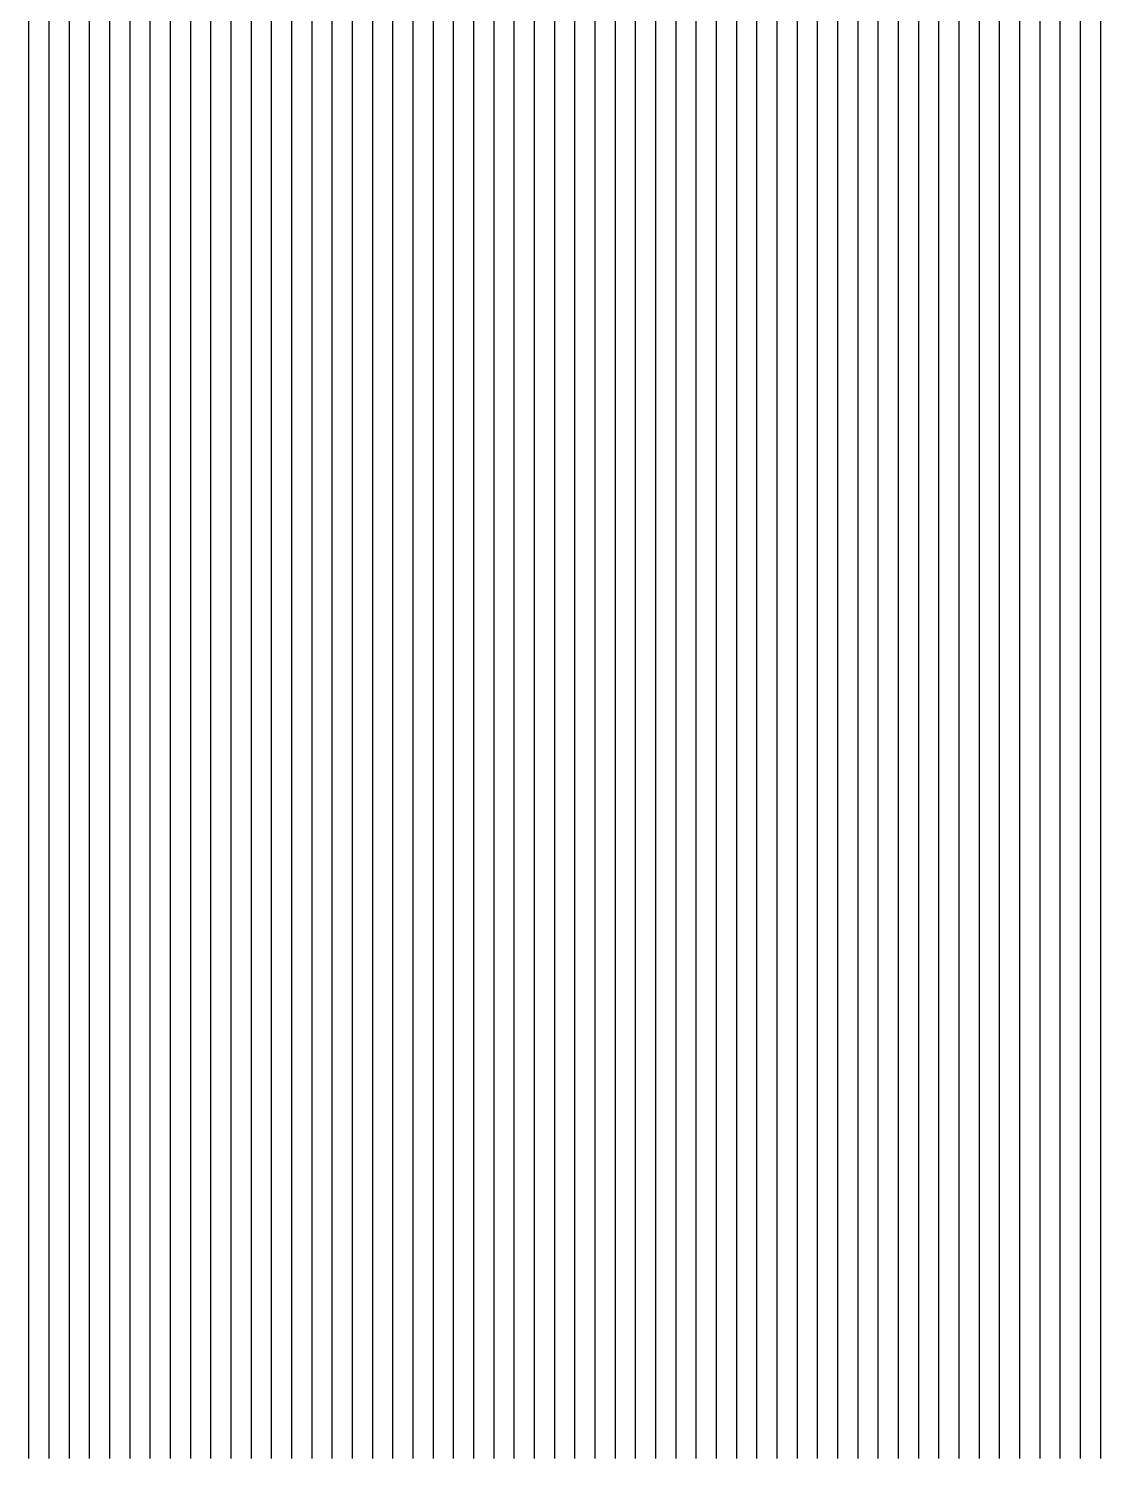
# Model space of a CAD drawing. Header units: millimetres. Extents: x -106 to 66, y -32 to 42.
# Drawn here: x -73.6 to -63, y -32.2 to -18.06 of the extents above; entities that cross this region are included whole.
import ezdxf

# ---------------------------------------------------------------- set-up
doc = ezdxf.new("R2010")
doc.units = ezdxf.units.MM
doc.layers.add('默认', color=18, linetype='Continuous', true_color=0x000000)

msp = doc.modelspace()

# ---------------------------------------------------------------- linework, layer by layer
at = {"layer": '默认'}
for points in [[(-63.4, -0.675), (-63.4, -32.2)], [(-63.2, -0.645), (-63.2, -32.2)], [(-63, -0.616), (-63, -32.2)], [(-64.2, -0.828), (-64.2, -32.2)], [(-64, -0.784), (-64, -32.2)], [(-63.8, -0.745), (-63.8, -32.2)], [(-63.6, -0.709), (-63.6, -32.2)], [(-64.6, -0.932), (-64.6, -32.2)], [(-64.4, -0.877), (-64.4, -32.2)], [(-65, -1.061), (-65, -32.2)], [(-64.8, -0.993), (-64.8, -32.2)], [(-65.4, -1.223), (-65.4, -32.2)], [(-65.2, -1.138), (-65.2, -32.2)], [(-65.6, -1.32), (-65.6, -32.2)], [(-65.8, -1.431), (-65.8, -32.2)], [(-66.2, -1.692), (-66.2, -32.2)], [(-66, -1.579), (-66, -32.2)], [(-66.4, -1.851), (-66.4, -32.2)], [(-66.6, -2.015), (-66.6, -32.2)], [(-66.8, -2.213), (-66.8, -32.2)], [(-67, -2.423), (-67, -32.2)], [(-67.2, -2.646), (-67.2, -32.2)], [(-67.4, -2.885), (-67.4, -32.2)], [(-67.6, -3.132), (-67.6, -32.2)], [(-67.8, -3.39), (-67.8, -32.2)], [(-68, -3.658), (-68, -32.2)], [(-68.2, -3.936), (-68.2, -32.2)], [(-68.4, -4.223), (-68.4, -32.2)], [(-68.6, -4.518), (-68.6, -32.2)], [(-68.8, -4.822), (-68.8, -32.2)], [(-69, -5.135), (-69, -32.2)], [(-69.2, -5.455), (-69.2, -32.2)], [(-69.4, -5.784), (-69.4, -32.2)], [(-69.6, -6.12), (-69.6, -32.2)], [(-63, -6.142), (-63, -32.2)], [(-63.2, -6.327), (-63.2, -32.2)], [(-69.8, -6.461), (-69.8, -32.2)], [(-63.4, -6.521), (-63.4, -32.2)], [(-63.6, -6.724), (-63.6, -32.2)], [(-70, -6.81), (-70, -32.2)], [(-63.8, -6.937), (-63.8, -32.2)], [(-70.2, -7.165), (-70.2, -32.2)], [(-64, -7.16), (-64, -32.2)], [(-64.2, -7.393), (-64.2, -32.2)], [(-70.4, -7.524), (-70.4, -32.2)], [(-64.4, -7.635), (-64.4, -32.2)], [(-70.6, -7.886), (-70.6, -32.2)], [(-64.6, -7.887), (-64.6, -32.2)], [(-64.8, -8.147), (-64.8, -32.2)], [(-70.8, -8.25), (-70.8, -32.2)], [(-65, -8.415), (-65, -32.2)], [(-71, -8.614), (-71, -32.2)], [(-65.2, -8.689), (-65.2, -32.2)], [(-71.2, -8.978), (-71.2, -32.2)], [(-65.4, -8.969), (-65.4, -32.2)], [(-65.6, -9.253), (-65.6, -32.2)], [(-71.4, -9.338), (-71.4, -32.2)], [(-65.8, -9.541), (-65.8, -32.2)], [(-71.6, -9.694), (-71.6, -32.2)], [(-66, -9.831), (-66, -32.2)], [(-71.8, -10.043), (-71.8, -32.2)], [(-66.2, -10.124), (-66.2, -32.2)], [(-72, -10.382), (-72, -32.2)], [(-66.4, -10.417), (-66.4, -32.2)], [(-72.2, -10.71), (-72.2, -32.2)], [(-66.6, -10.71), (-66.6, -32.2)], [(-72.4, -11.025), (-72.4, -32.2)], [(-66.8, -11.002), (-66.8, -32.2)], [(-67, -11.292), (-67, -32.2)], [(-72.6, -11.326), (-72.6, -32.2)], [(-67.2, -11.578), (-67.2, -11.606), (-67.2, -32.2)], [(-63, -11.568), (-63, -32.2)], [(-72.8, -11.61), (-72.8, -32.2)], [(-67.4, -11.859), (-67.4, -32.2)], [(-63.2, -11.779), (-63.2, -32.2)], [(-73, -11.879), (-73, -32.2)], [(-63.4, -11.991), (-63.4, -32.2)], [(-73.2, -12.131), (-73.2, -32.2)], [(-67.6, -12.134), (-67.6, -32.2)], [(-63.6, -12.202), (-63.6, -32.2)], [(-73.4, -12.369), (-73.4, -32.2)], [(-67.8, -12.402), (-67.8, -32.2)], [(-63.8, -12.412), (-63.8, -32.2)], [(-73.6, -12.593), (-73.6, -32.2)], [(-68, -12.66), (-68, -32.2)], [(-64, -12.621), (-64, -32.2)], [(-64.2, -12.826), (-64.2, -32.2)], [(-68.2, -12.908), (-68.2, -32.2)], [(-68.4, -13.143), (-68.4, -32.2)], [(-64.4, -13.029), (-64.4, -32.2)], [(-64.6, -13.227), (-64.6, -32.2)], [(-68.6, -13.365), (-68.6, -32.2)], [(-64.8, -13.421), (-64.8, -32.2)], [(-68.8, -13.576), (-68.8, -32.2)], [(-65, -13.61), (-65, -32.2)], [(-69, -13.776), (-69, -32.2)], [(-65.2, -13.793), (-65.2, -32.2)], [(-69.2, -13.966), (-69.2, -32.2)], [(-65.4, -13.971), (-65.4, -32.2)], [(-69.4, -14.146), (-69.4, -32.2)], [(-65.6, -14.143), (-65.6, -32.2)], [(-69.6, -14.316), (-69.6, -32.2)], [(-65.8, -14.309), (-65.8, -32.2)], [(-69.8, -14.479), (-69.8, -32.2)], [(-66, -14.469), (-66, -32.2)], [(-70, -14.633), (-70, -32.2)], [(-66.2, -14.623), (-66.2, -32.2)], [(-70.2, -14.78), (-70.2, -32.2)], [(-66.4, -14.771), (-66.4, -32.2)], [(-63, -14.74), (-63, -32.2)], [(-70.4, -14.92), (-70.4, -32.2)], [(-66.6, -14.914), (-66.6, -32.2)], [(-63.2, -14.875), (-63.2, -32.2)], [(-70.6, -15.054), (-70.6, -32.2)], [(-66.8, -15.051), (-66.8, -32.2)], [(-63.4, -15.007), (-63.4, -32.2)], [(-70.8, -15.182), (-70.8, -32.2)], [(-67, -15.182), (-67, -32.2)], [(-63.8, -15.261), (-63.8, -32.2)], [(-63.6, -15.136), (-63.6, -32.2)], [(-71, -15.305), (-71, -32.2)], [(-67.2, -15.309), (-67.2, -32.2)], [(-64, -15.383), (-64, -32.2)], [(-71.4, -15.535), (-71.4, -32.2)], [(-71.2, -15.422), (-71.2, -32.2)], [(-67.6, -15.547), (-67.6, -32.2)], [(-67.4, -15.43), (-67.4, -32.2)], [(-64.2, -15.501), (-64.2, -32.2)], [(-71.6, -15.643), (-71.6, -32.2)], [(-67.8, -15.659), (-67.8, -32.2)], [(-64.4, -15.616), (-64.4, -32.2)], [(-71.8, -15.746), (-71.8, -32.2)], [(-68, -15.767), (-68, -32.2)], [(-64.8, -15.835), (-64.8, -32.2)], [(-64.6, -15.727), (-64.6, -32.2)], [(-72.2, -15.94), (-72.2, -32.2)], [(-72, -15.845), (-72, -32.2)], [(-68.4, -15.97), (-68.4, -32.2)], [(-68.2, -15.87), (-68.2, -32.2)], [(-65, -15.94), (-65, -32.2)], [(-72.4, -16.031), (-72.4, -32.2)], [(-68.6, -16.067), (-68.6, -32.2)], [(-65.2, -16.042), (-65.2, -32.2)], [(-72.8, -16.203), (-72.8, -32.2)], [(-72.6, -16.119), (-72.6, -32.2)], [(-69, -16.25), (-69, -32.2)], [(-68.8, -16.16), (-68.8, -32.2)], [(-65.6, -16.237), (-65.6, -32.2)], [(-65.4, -16.141), (-65.4, -32.2)], [(-73.2, -16.362), (-73.2, -32.2)], [(-73, -16.284), (-73, -32.2)], [(-69.2, -16.337), (-69.2, -32.2)], [(-65.8, -16.33), (-65.8, -32.2)], [(-73.6, -16.509), (-73.6, -32.2)], [(-73.4, -16.437), (-73.4, -32.2)], [(-69.6, -16.503), (-69.6, -32.2)], [(-69.4, -16.421), (-69.4, -32.2)], [(-66.2, -16.509), (-66.2, -32.2)], [(-66, -16.421), (-66, -32.2)], [(-63, -16.506), (-63, -32.2)], [(-70, -16.659), (-70, -32.2)], [(-69.8, -16.582), (-69.8, -32.2)], [(-66.6, -16.679), (-66.6, -32.2)], [(-66.4, -16.595), (-66.4, -32.2)], [(-63.2, -16.599), (-63.2, -32.2)], [(-70.4, -16.807), (-70.4, -32.2)], [(-70.2, -16.734), (-70.2, -32.2)], [(-66.8, -16.761), (-66.8, -32.2)], [(-63.6, -16.779), (-63.6, -32.2)], [(-63.4, -16.69), (-63.4, -32.2)], [(-70.8, -16.946), (-70.8, -32.2)], [(-70.6, -16.877), (-70.6, -32.2)], [(-67.2, -16.919), (-67.2, -32.2)], [(-67, -16.841), (-67, -32.2)], [(-64, -16.953), (-64, -32.2)], [(-63.8, -16.867), (-63.8, -32.2)], [(-71.2, -17.078), (-71.2, -32.2)], [(-71, -17.013), (-71, -32.2)], [(-67.6, -17.069), (-67.6, -32.2)], [(-67.4, -16.995), (-67.4, -32.2)], [(-64.2, -17.037), (-64.2, -32.2)], [(-71.6, -17.202), (-71.6, -32.2)], [(-71.4, -17.141), (-71.4, -32.2)], [(-68, -17.214), (-68, -32.2)], [(-67.8, -17.142), (-67.8, -32.2)], [(-64.6, -17.201), (-64.6, -32.2)], [(-64.4, -17.12), (-64.4, -32.2)], [(-72.2, -17.377), (-72.2, -32.2)], [(-72, -17.321), (-72, -32.2)], [(-71.8, -17.262), (-71.8, -32.2)], [(-68.4, -17.352), (-68.4, -32.2)], [(-68.2, -17.283), (-68.2, -32.2)], [(-65, -17.36), (-65, -32.2)], [(-64.8, -17.281), (-64.8, -32.2)], [(-72.6, -17.486), (-72.6, -32.2)], [(-72.4, -17.433), (-72.4, -32.2)], [(-68.8, -17.485), (-68.8, -32.2)], [(-68.6, -17.419), (-68.6, -32.2)], [(-65.4, -17.513), (-65.4, -32.2)], [(-65.2, -17.437), (-65.2, -32.2)], [(-73.2, -17.64), (-73.2, -32.2)], [(-73, -17.59), (-73, -32.2)], [(-72.8, -17.539), (-72.8, -32.2)], [(-69.2, -17.613), (-69.2, -32.2)], [(-69, -17.55), (-69, -32.2)], [(-65.8, -17.661), (-65.8, -32.2)], [(-65.6, -17.588), (-65.6, -32.2)], [(-73.6, -17.735), (-73.6, -32.2)], [(-73.4, -17.688), (-73.4, -32.2)], [(-69.8, -17.797), (-69.8, -32.2)], [(-69.6, -17.737), (-69.6, -32.2)], [(-69.4, -17.676), (-69.4, -32.2)], [(-66.2, -17.806), (-66.2, -32.2)], [(-66, -17.734), (-66, -32.2)], [(-70.2, -17.913), (-70.2, -32.2)], [(-70, -17.856), (-70, -32.2)], [(-66.6, -17.946), (-66.6, -32.2)], [(-66.4, -17.876), (-66.4, -32.2)], [(-63.2, -17.951), (-63.2, -32.2)], [(-63, -17.869), (-63, -32.2)], [(-70.8, -18.081), (-70.8, -32.2)], [(-70.6, -18.026), (-70.6, -32.2)], [(-70.4, -17.97), (-70.4, -32.2)], [(-67, -18.082), (-67, -32.2)], [(-66.8, -18.014), (-66.8, -32.2)], [(-63.4, -18.031), (-63.4, -32.2)], [(-71.2, -18.187), (-71.2, -32.2)], [(-71, -18.135), (-71, -32.2)], [(-67.4, -18.214), (-67.4, -32.2)], [(-67.2, -18.149), (-67.2, -32.2)], [(-63.8, -18.19), (-63.8, -32.2)], [(-63.6, -18.111), (-63.6, -32.2)], [(-71.8, -18.34), (-71.8, -32.2)], [(-71.6, -18.29), (-71.6, -32.2)], [(-71.4, -18.239), (-71.4, -32.2)], [(-67.8, -18.343), (-67.8, -32.2)], [(-67.6, -18.279), (-67.6, -32.2)], [(-64.2, -18.344), (-64.2, -32.2)], [(-64, -18.268), (-64, -32.2)], [(-72.4, -18.483), (-72.4, -32.2)], [(-72.2, -18.436), (-72.2, -32.2)], [(-72, -18.388), (-72, -32.2)], [(-68.2, -18.467), (-68.2, -32.2)], [(-68, -18.406), (-68, -32.2)], [(-64.6, -18.494), (-64.6, -32.2)], [(-64.4, -18.42), (-64.4, -32.2)], [(-73.2, -18.659), (-73.2, -32.2)], [(-73, -18.617), (-73, -32.2)], [(-72.8, -18.573), (-72.8, -32.2)], [(-72.6, -18.528), (-72.6, -32.2)], [(-68.8, -18.646), (-68.8, -32.2)], [(-68.6, -18.588), (-68.6, -32.2)], [(-68.4, -18.528), (-68.4, -32.2)], [(-65, -18.64), (-65, -32.2)], [(-64.8, -18.568), (-64.8, -32.2)], [(-73.6, -18.741), (-73.6, -32.2)], [(-73.4, -18.7), (-73.4, -32.2)], [(-69.2, -18.761), (-69.2, -32.2)], [(-69, -18.704), (-69, -32.2)], [(-65.4, -18.781), (-65.4, -32.2)], [(-65.2, -18.711), (-65.2, -32.2)], [(-69.8, -18.924), (-69.8, -32.2)], [(-69.6, -18.871), (-69.6, -32.2)], [(-69.4, -18.816), (-69.4, -32.2)], [(-65.8, -18.918), (-65.8, -32.2)], [(-65.6, -18.85), (-65.6, -32.2)], [(-70.4, -19.078), (-70.4, -32.2)], [(-70.2, -19.028), (-70.2, -32.2)], [(-70, -18.976), (-70, -32.2)], [(-66.2, -19.051), (-66.2, -32.2)], [(-66, -18.985), (-66, -32.2)], [(-71, -19.223), (-71, -32.2)], [(-70.8, -19.176), (-70.8, -32.2)], [(-70.6, -19.127), (-70.6, -32.2)], [(-66.6, -19.178), (-66.6, -32.2)], [(-66.4, -19.115), (-66.4, -32.2)], [(-63, -19.22), (-63, -32.2)], [(-71.6, -19.358), (-71.6, -32.2)], [(-71.4, -19.314), (-71.4, -32.2)], [(-71.2, -19.269), (-71.2, -32.2)], [(-67.2, -19.362), (-67.2, -32.2)], [(-67, -19.302), (-67, -32.2)], [(-66.8, -19.241), (-66.8, -32.2)], [(-63.2, -19.296), (-63.2, -32.2)], [(-72.2, -19.483), (-72.2, -32.2)], [(-72, -19.443), (-72, -32.2)], [(-71.8, -19.401), (-71.8, -32.2)], [(-67.6, -19.478), (-67.6, -32.2)], [(-67.4, -19.421), (-67.4, -32.2)], [(-63.6, -19.444), (-63.6, -32.2)], [(-63.4, -19.371), (-63.4, -32.2)], [(-73, -19.636), (-73, -32.2)], [(-72.8, -19.6), (-72.8, -32.2)], [(-72.6, -19.562), (-72.6, -32.2)], [(-72.4, -19.523), (-72.4, -32.2)], [(-68.2, -19.645), (-68.2, -32.2)], [(-68, -19.59), (-68, -32.2)], [(-67.8, -19.535), (-67.8, -32.2)], [(-64, -19.587), (-64, -32.2)], [(-63.8, -19.516), (-63.8, -32.2)], [(-73.6, -19.739), (-73.6, -32.2)], [(-73.4, -19.706), (-73.4, -32.2)], [(-73.2, -19.672), (-73.2, -32.2)], [(-68.6, -19.75), (-68.6, -32.2)], [(-68.4, -19.698), (-68.4, -32.2)], [(-64.6, -19.792), (-64.6, -32.2)], [(-64.4, -19.725), (-64.4, -32.2)], [(-64.2, -19.657), (-64.2, -32.2)], [(-69.2, -19.901), (-69.2, -32.2)], [(-69, -19.852), (-69, -32.2)], [(-68.8, -19.802), (-68.8, -32.2)], [(-65, -19.923), (-65, -32.2)], [(-64.8, -19.858), (-64.8, -32.2)], [(-69.8, -20.041), (-69.8, -32.2)], [(-69.6, -19.995), (-69.6, -32.2)], [(-69.4, -19.949), (-69.4, -32.2)], [(-65.4, -20.048), (-65.4, -32.2)], [(-65.2, -19.986), (-65.2, -32.2)], [(-70.6, -20.214), (-70.6, -32.2)], [(-70.4, -20.172), (-70.4, -32.2)], [(-70.2, -20.129), (-70.2, -32.2)], [(-70, -20.086), (-70, -32.2)], [(-65.8, -20.169), (-65.8, -32.2)], [(-65.6, -20.109), (-65.6, -32.2)], [(-71.2, -20.332), (-71.2, -32.2)], [(-71, -20.294), (-71, -32.2)], [(-70.8, -20.254), (-70.8, -32.2)], [(-66.4, -20.342), (-66.4, -32.2)], [(-66.2, -20.285), (-66.2, -32.2)], [(-66, -20.228), (-66, -32.2)], [(-72, -20.475), (-72, -32.2)], [(-71.8, -20.441), (-71.8, -32.2)], [(-71.6, -20.406), (-71.6, -32.2)], [(-71.4, -20.369), (-71.4, -32.2)], [(-66.8, -20.451), (-66.8, -32.2)], [(-66.6, -20.397), (-66.6, -32.2)], [(-73, -20.63), (-73, -32.2)], [(-72.8, -20.601), (-72.8, -32.2)], [(-72.6, -20.571), (-72.6, -32.2)], [(-72.4, -20.54), (-72.4, -32.2)], [(-72.2, -20.508), (-72.2, -32.2)], [(-67.4, -20.605), (-67.4, -32.2)], [(-67.2, -20.555), (-67.2, -32.2)], [(-67, -20.503), (-67, -32.2)], [(-63.2, -20.629), (-63.2, -32.2)], [(-63, -20.562), (-63, -32.2)], [(-73.6, -20.711), (-73.6, -32.2)], [(-73.4, -20.685), (-73.4, -32.2)], [(-73.2, -20.658), (-73.2, -32.2)], [(-68, -20.75), (-68, -32.2)], [(-67.8, -20.703), (-67.8, -32.2)], [(-67.6, -20.655), (-67.6, -32.2)], [(-63.6, -20.759), (-63.6, -32.2)], [(-63.4, -20.695), (-63.4, -32.2)], [(-68.6, -20.885), (-68.6, -32.2)], [(-68.4, -20.841), (-68.4, -32.2)], [(-68.2, -20.796), (-68.2, -32.2)], [(-64, -20.884), (-64, -32.2)], [(-63.8, -20.822), (-63.8, -32.2)], [(-69.4, -21.049), (-69.4, -32.2)], [(-69.2, -21.01), (-69.2, -32.2)], [(-69, -20.969), (-69, -32.2)], [(-68.8, -20.927), (-68.8, -32.2)], [(-64.6, -21.062), (-64.6, -32.2)], [(-64.4, -21.004), (-64.4, -32.2)], [(-64.2, -20.945), (-64.2, -32.2)], [(-70.2, -21.197), (-70.2, -32.2)], [(-70, -21.162), (-70, -32.2)], [(-69.8, -21.125), (-69.8, -32.2)], [(-69.6, -21.088), (-69.6, -32.2)], [(-65, -21.174), (-65, -32.2)], [(-64.8, -21.119), (-64.8, -32.2)], [(-71, -21.328), (-71, -32.2)], [(-70.8, -21.297), (-70.8, -32.2)], [(-70.6, -21.265), (-70.6, -32.2)], [(-70.4, -21.231), (-70.4, -32.2)], [(-65.6, -21.333), (-65.6, -32.2)], [(-65.4, -21.281), (-65.4, -32.2)], [(-65.2, -21.228), (-65.2, -32.2)], [(-72, -21.469), (-72, -32.2)], [(-71.8, -21.443), (-71.8, -32.2)], [(-71.6, -21.416), (-71.6, -32.2)], [(-71.4, -21.388), (-71.4, -32.2)], [(-71.2, -21.359), (-71.2, -32.2)], [(-66.2, -21.482), (-66.2, -32.2)], [(-66, -21.433), (-66, -32.2)], [(-65.8, -21.384), (-65.8, -32.2)], [(-73.4, -21.624), (-73.4, -32.2)], [(-73.2, -21.605), (-73.2, -32.2)], [(-73, -21.585), (-73, -32.2)], [(-72.8, -21.564), (-72.8, -32.2)], [(-72.6, -21.542), (-72.6, -32.2)], [(-72.4, -21.519), (-72.4, -32.2)], [(-72.2, -21.494), (-72.2, -32.2)], [(-66.8, -21.619), (-66.8, -32.2)], [(-66.6, -21.575), (-66.6, -32.2)], [(-66.4, -21.529), (-66.4, -32.2)], [(-73.6, -21.641), (-73.6, -32.2)], [(-67.4, -21.747), (-67.4, -32.2)], [(-67.2, -21.706), (-67.2, -32.2)], [(-67, -21.663), (-67, -32.2)], [(-68.2, -21.902), (-68.2, -32.2)], [(-68, -21.865), (-68, -32.2)], [(-67.8, -21.827), (-67.8, -32.2)], [(-67.6, -21.788), (-67.6, -32.2)], [(-63.2, -21.915), (-63.2, -32.2)], [(-63, -21.858), (-63, -32.2)], [(-69, -22.04), (-69, -32.2)], [(-68.8, -22.007), (-68.8, -32.2)], [(-68.6, -21.973), (-68.6, -32.2)], [(-68.4, -21.938), (-68.4, -32.2)], [(-63.6, -22.025), (-63.6, -32.2)], [(-63.4, -21.971), (-63.4, -32.2)], [(-70, -22.19), (-70, -32.2)], [(-69.8, -22.162), (-69.8, -32.2)], [(-69.6, -22.133), (-69.6, -32.2)], [(-69.4, -22.103), (-69.4, -32.2)], [(-69.2, -22.072), (-69.2, -32.2)], [(-64.2, -22.181), (-64.2, -32.2)], [(-64, -22.13), (-64, -32.2)], [(-63.8, -22.078), (-63.8, -32.2)], [(-71.2, -22.336), (-71.2, -32.2)], [(-71, -22.314), (-71, -32.2)], [(-70.8, -22.291), (-70.8, -32.2)], [(-70.6, -22.267), (-70.6, -32.2)], [(-70.4, -22.242), (-70.4, -32.2)], [(-70.2, -22.216), (-70.2, -32.2)], [(-64.8, -22.325), (-64.8, -32.2)], [(-64.6, -22.278), (-64.6, -32.2)], [(-64.4, -22.23), (-64.4, -32.2)], [(-72.8, -22.475), (-72.8, -32.2)], [(-72.6, -22.461), (-72.6, -32.2)], [(-72.4, -22.446), (-72.4, -32.2)], [(-72.2, -22.43), (-72.2, -32.2)], [(-72, -22.413), (-72, -32.2)], [(-71.8, -22.395), (-71.8, -32.2)], [(-71.6, -22.377), (-71.6, -32.2)], [(-71.4, -22.357), (-71.4, -32.2)], [(-65.4, -22.459), (-65.4, -32.2)], [(-65.2, -22.416), (-65.2, -32.2)], [(-65, -22.371), (-65, -32.2)], [(-73.6, -22.52), (-73.6, -32.2)], [(-73.4, -22.51), (-73.4, -32.2)], [(-73.2, -22.5), (-73.2, -32.2)], [(-73, -22.488), (-73, -32.2)], [(-66.2, -22.621), (-66.2, -32.2)], [(-66, -22.582), (-66, -32.2)], [(-65.8, -22.542), (-65.8, -32.2)], [(-65.6, -22.501), (-65.6, -32.2)], [(-66.8, -22.731), (-66.8, -32.2)], [(-66.6, -22.695), (-66.6, -32.2)], [(-66.4, -22.659), (-66.4, -32.2)], [(-67.8, -22.892), (-67.8, -32.2)], [(-67.6, -22.862), (-67.6, -32.2)], [(-67.4, -22.831), (-67.4, -32.2)], [(-67.2, -22.799), (-67.2, -32.2)], [(-67, -22.765), (-67, -32.2)], [(-68.8, -23.027), (-68.8, -32.2)], [(-68.6, -23.002), (-68.6, -32.2)], [(-68.4, -22.976), (-68.4, -32.2)], [(-68.2, -22.949), (-68.2, -32.2)], [(-68, -22.921), (-68, -32.2)], [(-70.2, -23.175), (-70.2, -32.2)], [(-70, -23.157), (-70, -32.2)], [(-69.8, -23.138), (-69.8, -32.2)], [(-69.6, -23.118), (-69.6, -32.2)], [(-69.4, -23.097), (-69.4, -32.2)], [(-69.2, -23.074), (-69.2, -32.2)], [(-69, -23.051), (-69, -32.2)], [(-63.4, -23.175), (-63.4, -32.2)], [(-63.2, -23.129), (-63.2, -32.2)], [(-63, -23.082), (-63, -32.2)], [(-73, -23.327), (-73, -32.2)], [(-72.8, -23.323), (-72.8, -32.2)], [(-72.6, -23.317), (-72.6, -32.2)], [(-72.4, -23.311), (-72.4, -32.2)], [(-72.2, -23.303), (-72.2, -32.2)], [(-72, -23.295), (-72, -32.2)], [(-71.8, -23.285), (-71.8, -32.2)], [(-71.6, -23.275), (-71.6, -32.2)], [(-71.4, -23.264), (-71.4, -32.2)], [(-71.2, -23.251), (-71.2, -32.2)], [(-71, -23.238), (-71, -32.2)], [(-70.8, -23.224), (-70.8, -32.2)], [(-70.6, -23.208), (-70.6, -32.2)], [(-70.4, -23.192), (-70.4, -32.2)], [(-64, -23.304), (-64, -32.2)], [(-63.8, -23.262), (-63.8, -32.2)], [(-63.6, -23.219), (-63.6, -32.2)], [(-73.6, -23.335), (-73.6, -32.2)], [(-73.4, -23.334), (-73.4, -32.2)], [(-73.2, -23.331), (-73.2, -32.2)], [(-64.8, -23.46), (-64.8, -32.2)], [(-64.6, -23.423), (-64.6, -32.2)], [(-64.4, -23.385), (-64.4, -32.2)], [(-64.2, -23.345), (-64.2, -32.2)], [(-65.6, -23.598), (-65.6, -32.2)], [(-65.4, -23.565), (-65.4, -32.2)], [(-65.2, -23.531), (-65.2, -32.2)], [(-65, -23.496), (-65, -32.2)], [(-66.6, -23.744), (-66.6, -32.2)], [(-66.4, -23.717), (-66.4, -32.2)], [(-66.2, -23.689), (-66.2, -32.2)], [(-66, -23.66), (-66, -32.2)], [(-65.8, -23.629), (-65.8, -32.2)], [(-67.8, -23.886), (-67.8, -32.2)], [(-67.6, -23.865), (-67.6, -32.2)], [(-67.4, -23.843), (-67.4, -32.2)], [(-67.2, -23.82), (-67.2, -32.2)], [(-67, -23.796), (-67, -32.2)], [(-66.8, -23.771), (-66.8, -32.2)], [(-69.6, -24.03), (-69.6, -32.2)], [(-69.4, -24.017), (-69.4, -32.2)], [(-69.2, -24.004), (-69.2, -32.2)], [(-69, -23.99), (-69, -32.2)], [(-68.8, -23.975), (-68.8, -32.2)], [(-68.6, -23.959), (-68.6, -32.2)], [(-68.4, -23.942), (-68.4, -32.2)], [(-68.2, -23.924), (-68.2, -32.2)], [(-68, -23.906), (-68, -32.2)], [(-73.6, -24.073), (-73.6, -32.2)], [(-73.4, -24.08), (-73.4, -32.2)], [(-73.2, -24.086), (-73.2, -32.2)], [(-73, -24.091), (-73, -32.2)], [(-72.8, -24.095), (-72.8, -32.2)], [(-72.6, -24.098), (-72.6, -32.2)], [(-72.4, -24.1), (-72.4, -32.2)], [(-72.2, -24.101), (-72.2, -32.2)], [(-72, -24.101), (-72, -32.2)], [(-71.8, -24.1), (-71.8, -32.2)], [(-71.6, -24.099), (-71.6, -32.2)], [(-71.4, -24.096), (-71.4, -32.2)], [(-71.2, -24.092), (-71.2, -32.2)], [(-71, -24.088), (-71, -32.2)], [(-70.8, -24.082), (-70.8, -32.2)], [(-70.6, -24.076), (-70.6, -32.2)], [(-70.4, -24.069), (-70.4, -32.2)], [(-70.2, -24.06), (-70.2, -32.2)], [(-70, -24.051), (-70, -32.2)], [(-69.8, -24.041), (-69.8, -32.2)], [(-63.4, -24.291), (-63.4, -32.2)], [(-63.2, -24.255), (-63.2, -32.2)], [(-63, -24.218), (-63, -32.2)], [(-64.4, -24.452), (-64.4, -32.2)], [(-64.2, -24.423), (-64.2, -32.2)], [(-64, -24.391), (-64, -32.2)], [(-63.8, -24.359), (-63.8, -32.2)], [(-63.6, -24.326), (-63.6, -32.2)], [(-65.4, -24.585), (-65.4, -32.2)], [(-65.2, -24.561), (-65.2, -32.2)], [(-65, -24.536), (-65, -32.2)], [(-64.8, -24.509), (-64.8, -32.2)], [(-64.6, -24.481), (-64.6, -32.2)], [(-73.6, -24.726), (-73.6, -32.2)], [(-73.4, -24.741), (-73.4, -32.2)], [(-67, -24.741), (-67, -32.2)], [(-66.8, -24.725), (-66.8, -32.2)], [(-66.6, -24.709), (-66.6, -32.2)], [(-66.4, -24.691), (-66.4, -32.2)], [(-66.2, -24.672), (-66.2, -32.2)], [(-66, -24.652), (-66, -32.2)], [(-65.8, -24.631), (-65.8, -32.2)], [(-65.6, -24.609), (-65.6, -32.2)], [(-73.2, -24.755), (-73.2, -32.2)], [(-73, -24.768), (-73, -32.2)], [(-72.8, -24.781), (-72.8, -32.2)], [(-72.6, -24.792), (-72.6, -32.2)], [(-72.4, -24.803), (-72.4, -32.2)], [(-72.2, -24.813), (-72.2, -32.2)], [(-72, -24.821), (-72, -32.2)], [(-71.8, -24.829), (-71.8, -32.2)], [(-71.6, -24.836), (-71.6, -32.2)], [(-71.4, -24.842), (-71.4, -32.2)], [(-71.2, -24.848), (-71.2, -32.2)], [(-71, -24.852), (-71, -32.2)], [(-70.8, -24.855), (-70.8, -32.2)], [(-70.6, -24.858), (-70.6, -32.2)], [(-70.4, -24.859), (-70.4, -32.2)], [(-70.2, -24.86), (-70.2, -32.2)], [(-70, -24.86), (-70, -32.2)], [(-69.8, -24.858), (-69.8, -32.2)], [(-69.6, -24.856), (-69.6, -32.2)], [(-69.4, -24.853), (-69.4, -32.2)], [(-69.2, -24.849), (-69.2, -32.2)], [(-69, -24.844), (-69, -32.2)], [(-68.8, -24.838), (-68.8, -32.2)], [(-68.6, -24.831), (-68.6, -32.2)], [(-68.4, -24.824), (-68.4, -32.2)], [(-68.2, -24.815), (-68.2, -32.2)], [(-68, -24.805), (-68, -32.2)], [(-67.8, -24.794), (-67.8, -32.2)], [(-67.6, -24.782), (-67.6, -32.2)], [(-67.4, -24.77), (-67.4, -32.2)], [(-67.2, -24.756), (-67.2, -32.2)], [(-73.6, -25.29), (-73.6, -32.2)], [(-63.4, -25.304), (-63.4, -32.2)], [(-63.2, -25.277), (-63.2, -32.2)], [(-63, -25.249), (-63, -32.2)], [(-73.4, -25.313), (-73.4, -32.2)], [(-73.2, -25.335), (-73.2, -32.2)], [(-73, -25.357), (-73, -32.2)], [(-72.8, -25.377), (-72.8, -32.2)], [(-72.6, -25.397), (-72.6, -32.2)], [(-72.4, -25.416), (-72.4, -32.2)], [(-72.2, -25.434), (-72.2, -32.2)], [(-64.6, -25.438), (-64.6, -32.2)], [(-64.4, -25.419), (-64.4, -32.2)], [(-64.2, -25.398), (-64.2, -32.2)], [(-64, -25.376), (-64, -32.2)], [(-63.8, -25.353), (-63.8, -32.2)], [(-63.6, -25.329), (-63.6, -32.2)], [(-72, -25.451), (-72, -32.2)], [(-71.8, -25.467), (-71.8, -32.2)], [(-71.6, -25.482), (-71.6, -32.2)], [(-71.4, -25.497), (-71.4, -32.2)], [(-71.2, -25.51), (-71.2, -32.2)], [(-71, -25.523), (-71, -32.2)], [(-70.8, -25.535), (-70.8, -32.2)], [(-70.6, -25.546), (-70.6, -32.2)], [(-70.4, -25.556), (-70.4, -32.2)], [(-70.2, -25.566), (-70.2, -32.2)], [(-70, -25.574), (-70, -32.2)], [(-69.8, -25.581), (-69.8, -32.2)], [(-69.6, -25.588), (-69.6, -32.2)], [(-67, -25.589), (-67, -32.2)], [(-66.8, -25.582), (-66.8, -32.2)], [(-66.6, -25.574), (-66.6, -32.2)], [(-66.4, -25.565), (-66.4, -32.2)], [(-66.2, -25.556), (-66.2, -32.2)], [(-66, -25.545), (-66, -32.2)], [(-65.8, -25.533), (-65.8, -32.2)], [(-65.6, -25.52), (-65.6, -32.2)], [(-65.4, -25.506), (-65.4, -32.2)], [(-65.2, -25.491), (-65.2, -32.2)], [(-65, -25.474), (-65, -32.2)], [(-64.8, -25.457), (-64.8, -32.2)], [(-69.4, -25.594), (-69.4, -32.2)], [(-69.2, -25.598), (-69.2, -32.2)], [(-69, -25.602), (-69, -32.2)], [(-68.8, -25.605), (-68.8, -32.2)], [(-68.6, -25.607), (-68.6, -32.2)], [(-68.4, -25.608), (-68.4, -32.2)], [(-68.2, -25.608), (-68.2, -32.2)], [(-68, -25.608), (-68, -32.2)], [(-67.8, -25.606), (-67.8, -32.2)], [(-67.6, -25.603), (-67.6, -32.2)], [(-67.4, -25.599), (-67.4, -32.2)], [(-67.2, -25.594), (-67.2, -32.2)], [(-73.6, -25.763), (-73.6, -32.2)], [(-73.4, -25.794), (-73.4, -32.2)], [(-73.2, -25.824), (-73.2, -32.2)], [(-73, -25.852), (-73, -32.2)], [(-72.8, -25.881), (-72.8, -32.2)], [(-72.6, -25.908), (-72.6, -32.2)], [(-72.4, -25.934), (-72.4, -32.2)], [(-72.2, -25.96), (-72.2, -32.2)], [(-72, -25.985), (-72, -32.2)], [(-71.8, -26.009), (-71.8, -32.2)], [(-73.6, -26.144), (-73.6, -32.2)], [(-71.6, -26.032), (-71.6, -32.2)], [(-71.4, -26.054), (-71.4, -32.2)], [(-71.2, -26.076), (-71.2, -32.2)], [(-71, -26.097), (-71, -32.2)], [(-70.8, -26.117), (-70.8, -32.2)], [(-70.6, -26.136), (-70.6, -32.2)], [(-70.4, -26.154), (-70.4, -32.2)], [(-73.6, -26.29), (-73.6, -32.2)], [(-73.4, -26.181), (-73.4, -32.2)], [(-73.2, -26.217), (-73.2, -32.2)], [(-73, -26.253), (-73, -32.2)], [(-72.8, -26.288), (-72.8, -32.2)], [(-70.2, -26.171), (-70.2, -32.2)], [(-70, -26.188), (-70, -32.2)], [(-69.8, -26.203), (-69.8, -32.2)], [(-69.6, -26.218), (-69.6, -32.2)], [(-69.4, -26.232), (-69.4, -32.2)], [(-69.2, -26.245), (-69.2, -32.2)], [(-69, -26.257), (-69, -32.2)], [(-68.8, -26.268), (-68.8, -32.2)], [(-68.6, -26.279), (-68.6, -32.2)], [(-68.4, -26.288), (-68.4, -32.2)], [(-68.2, -26.296), (-68.2, -32.2)], [(-65, -26.298), (-65, -32.2)], [(-64.8, -26.289), (-64.8, -32.2)], [(-64.6, -26.28), (-64.6, -32.2)], [(-64.4, -26.269), (-64.4, -32.2)], [(-64.2, -26.257), (-64.2, -32.2)], [(-64, -26.243), (-64, -32.2)], [(-63.8, -26.229), (-63.8, -32.2)], [(-63.6, -26.213), (-63.6, -32.2)], [(-63.4, -26.197), (-63.4, -32.2)], [(-63.2, -26.179), (-63.2, -32.2)], [(-63, -26.16), (-63, -32.2)], [(-73.6, -26.429), (-73.6, -32.2)], [(-73.4, -26.354), (-73.4, -32.2)], [(-73.2, -26.417), (-73.2, -32.2)], [(-72.6, -26.322), (-72.6, -32.2)], [(-72.4, -26.356), (-72.4, -32.2)], [(-72.2, -26.388), (-72.2, -32.2)], [(-72, -26.42), (-72, -32.2)], [(-68, -26.304), (-68, -32.2)], [(-67.8, -26.311), (-67.8, -32.2)], [(-67.6, -26.316), (-67.6, -32.2)], [(-67.4, -26.321), (-67.4, -32.2)], [(-67.2, -26.325), (-67.2, -32.2)], [(-67, -26.327), (-67, -32.2)], [(-66.8, -26.329), (-66.8, -32.2)], [(-66.6, -26.33), (-66.6, -32.2)], [(-66.4, -26.329), (-66.4, -32.2)], [(-66.2, -26.328), (-66.2, -32.2)], [(-66, -26.326), (-66, -32.2)], [(-65.8, -26.322), (-65.8, -32.2)], [(-65.6, -26.318), (-65.6, -32.2)], [(-65.4, -26.312), (-65.4, -32.2)], [(-65.2, -26.306), (-65.2, -32.2)], [(-73.4, -26.472), (-73.4, -32.2)], [(-73.2, -26.515), (-73.2, -32.2)], [(-73, -26.48), (-73, -32.2)], [(-73, -26.557), (-73, -32.2)], [(-72.8, -26.542), (-72.8, -32.2)], [(-71.8, -26.451), (-71.8, -32.2)], [(-71.6, -26.482), (-71.6, -32.2)], [(-71.4, -26.511), (-71.4, -32.2)], [(-71.2, -26.54), (-71.2, -32.2)], [(-71, -26.568), (-71, -32.2)], [(-73.6, -26.591), (-73.6, -32.2)], [(-73.6, -26.619), (-73.6, -32.2)], [(-73.6, -26.714), (-73.6, -32.2)], [(-73.6, -26.715), (-73.6, -32.2)], [(-73.4, -26.651), (-73.4, -32.2)], [(-73.4, -26.668), (-73.4, -32.2)], [(-73.2, -26.71), (-73.2, -32.2)], [(-73.2, -26.715), (-73.2, -32.2)], [(-72.8, -26.598), (-72.8, -32.2)], [(-72.6, -26.603), (-72.6, -32.2)], [(-72.6, -26.638), (-72.6, -32.2)], [(-72.4, -26.664), (-72.4, -32.2)], [(-72.4, -26.678), (-72.4, -32.2)], [(-72.2, -26.717), (-72.2, -32.2)], [(-70.8, -26.595), (-70.8, -32.2)], [(-70.6, -26.622), (-70.6, -32.2)], [(-70.4, -26.647), (-70.4, -32.2)], [(-70.2, -26.672), (-70.2, -32.2)], [(-70, -26.696), (-70, -32.2)], [(-69.8, -26.719), (-69.8, -32.2)], [(-73.4, -26.767), (-73.4, -32.2)], [(-73.4, -26.771), (-73.4, -32.2)], [(-73.2, -26.819), (-73.2, -32.2)], [(-73.2, -26.826), (-73.2, -32.2)], [(-73, -26.762), (-73, -32.2)], [(-73, -26.769), (-73, -32.2)], [(-72.8, -26.809), (-72.8, -32.2)], [(-72.8, -26.827), (-72.8, -32.2)], [(-72.6, -26.855), (-72.6, -32.2)], [(-72.2, -26.724), (-72.2, -32.2)], [(-72, -26.755), (-72, -32.2)], [(-72, -26.783), (-72, -32.2)], [(-71.8, -26.792), (-71.8, -32.2)], [(-71.8, -26.842), (-71.8, -32.2)], [(-71.6, -26.829), (-71.6, -32.2)], [(-69.6, -26.741), (-69.6, -32.2)], [(-69.4, -26.762), (-69.4, -32.2)], [(-69.2, -26.783), (-69.2, -32.2)], [(-69, -26.803), (-69, -32.2)], [(-68.8, -26.821), (-68.8, -32.2)], [(-68.6, -26.839), (-68.6, -32.2)], [(-68.4, -26.856), (-68.4, -32.2)], [(-73, -26.871), (-73, -32.2)], [(-73, -26.882), (-73, -32.2)], [(-72.8, -26.922), (-72.8, -32.2)], [(-72.8, -26.936), (-72.8, -32.2)], [(-72.6, -26.884), (-72.6, -32.2)], [(-72.6, -26.972), (-72.6, -32.2)], [(-72.6, -26.99), (-72.6, -32.2)], [(-72.4, -26.9), (-72.4, -32.2)], [(-72.4, -26.941), (-72.4, -32.2)], [(-72.2, -26.944), (-72.2, -32.2)], [(-72.2, -26.997), (-72.2, -32.2)], [(-72, -26.987), (-72, -32.2)], [(-71.6, -26.9), (-71.6, -32.2)], [(-71.4, -26.865), (-71.4, -32.2)], [(-71.4, -26.957), (-71.4, -32.2)], [(-71.2, -26.9), (-71.2, -32.2)], [(-71, -26.935), (-71, -32.2)], [(-70.8, -26.968), (-70.8, -32.2)], [(-70.6, -27.001), (-70.6, -32.2)], [(-68.2, -26.872), (-68.2, -32.2)], [(-68, -26.887), (-68, -32.2)], [(-67.8, -26.902), (-67.8, -32.2)], [(-67.6, -26.915), (-67.6, -32.2)], [(-67.4, -26.927), (-67.4, -32.2)], [(-67.2, -26.939), (-67.2, -32.2)], [(-67, -26.949), (-67, -32.2)], [(-66.8, -26.958), (-66.8, -32.2)], [(-66.6, -26.967), (-66.6, -32.2)], [(-66.4, -26.974), (-66.4, -32.2)], [(-66.2, -26.981), (-66.2, -32.2)], [(-66, -26.986), (-66, -32.2)], [(-65.8, -26.99), (-65.8, -32.2)], [(-65.6, -26.994), (-65.6, -32.2)], [(-65.4, -26.996), (-65.4, -32.2)], [(-65.2, -26.997), (-65.2, -32.2)], [(-65, -26.997), (-65, -32.2)], [(-64.8, -26.996), (-64.8, -32.2)], [(-64.6, -26.994), (-64.6, -32.2)], [(-64.4, -26.991), (-64.4, -32.2)], [(-64.2, -26.987), (-64.2, -32.2)], [(-64, -26.982), (-64, -32.2)], [(-63.8, -26.975), (-63.8, -32.2)], [(-63.6, -26.967), (-63.6, -32.2)], [(-63.4, -26.958), (-63.4, -32.2)], [(-63.2, -26.948), (-63.2, -32.2)], [(-63, -26.937), (-63, -32.2)], [(-72.4, -27.021), (-72.4, -32.2)], [(-72.4, -27.043), (-72.4, -32.2)], [(-72.2, -27.07), (-72.2, -32.2)], [(-72.2, -27.096), (-72.2, -32.2)], [(-72, -27.052), (-72, -32.2)], [(-72, -27.118), (-72, -32.2)], [(-71.8, -27.03), (-71.8, -32.2)], [(-71.8, -27.107), (-71.8, -32.2)], [(-71.6, -27.072), (-71.6, -32.2)], [(-71.4, -27.114), (-71.4, -32.2)], [(-71.2, -27.013), (-71.2, -32.2)], [(-71, -27.069), (-71, -32.2)], [(-70.8, -27.124), (-70.8, -32.2)], [(-70.4, -27.033), (-70.4, -32.2)], [(-70.2, -27.064), (-70.2, -32.2)], [(-70, -27.095), (-70, -32.2)], [(-69.8, -27.125), (-69.8, -32.2)], [(-72, -27.147), (-72, -32.2)], [(-71.8, -27.166), (-71.8, -32.2)], [(-71.8, -27.199), (-71.8, -32.2)], [(-71.6, -27.161), (-71.6, -32.2)], [(-71.6, -27.213), (-71.6, -32.2)], [(-71.6, -27.249), (-71.6, -32.2)], [(-71.4, -27.215), (-71.4, -32.2)], [(-71.4, -27.259), (-71.4, -32.2)], [(-71.2, -27.155), (-71.2, -32.2)], [(-71.2, -27.267), (-71.2, -32.2)], [(-71, -27.195), (-71, -32.2)], [(-70.8, -27.234), (-70.8, -32.2)], [(-70.6, -27.179), (-70.6, -32.2)], [(-70.6, -27.272), (-70.6, -32.2)], [(-70.4, -27.232), (-70.4, -32.2)], [(-70.2, -27.285), (-70.2, -32.2)], [(-69.6, -27.153), (-69.6, -32.2)], [(-69.4, -27.181), (-69.4, -32.2)], [(-69.2, -27.209), (-69.2, -32.2)], [(-69, -27.235), (-69, -32.2)], [(-68.8, -27.26), (-68.8, -32.2)], [(-68.6, -27.285), (-68.6, -32.2)], [(-71.4, -27.299), (-71.4, -32.2)], [(-71.2, -27.304), (-71.2, -32.2)], [(-71.2, -27.348), (-71.2, -32.2)], [(-71, -27.32), (-71, -32.2)], [(-71, -27.349), (-71, -32.2)], [(-71, -27.397), (-71, -32.2)], [(-70.8, -27.371), (-70.8, -32.2)], [(-70.8, -27.393), (-70.8, -32.2)], [(-70.6, -27.422), (-70.6, -32.2)], [(-70.4, -27.31), (-70.4, -32.2)], [(-70.2, -27.347), (-70.2, -32.2)], [(-70, -27.337), (-70, -32.2)], [(-70, -27.383), (-70, -32.2)], [(-69.8, -27.388), (-69.8, -32.2)], [(-69.8, -27.419), (-69.8, -32.2)], [(-68.4, -27.309), (-68.4, -32.2)], [(-68.2, -27.331), (-68.2, -32.2)], [(-68, -27.353), (-68, -32.2)], [(-67.8, -27.374), (-67.8, -32.2)], [(-67.6, -27.394), (-67.6, -32.2)], [(-67.4, -27.414), (-67.4, -32.2)], [(-70.8, -27.445), (-70.8, -32.2)], [(-70.6, -27.436), (-70.6, -32.2)], [(-70.6, -27.492), (-70.6, -32.2)], [(-70.4, -27.472), (-70.4, -32.2)], [(-70.4, -27.478), (-70.4, -32.2)], [(-70.4, -27.539), (-70.4, -32.2)], [(-70.2, -27.52), (-70.2, -32.2)], [(-70.2, -27.521), (-70.2, -32.2)], [(-70, -27.561), (-70, -32.2)], [(-70, -27.57), (-70, -32.2)], [(-69.6, -27.439), (-69.6, -32.2)], [(-69.6, -27.453), (-69.6, -32.2)], [(-69.4, -27.487), (-69.4, -32.2)], [(-69.4, -27.488), (-69.4, -32.2)], [(-69.2, -27.52), (-69.2, -32.2)], [(-69.2, -27.537), (-69.2, -32.2)], [(-69, -27.552), (-69, -32.2)], [(-67.2, -27.432), (-67.2, -32.2)], [(-67, -27.449), (-67, -32.2)], [(-66.8, -27.465), (-66.8, -32.2)], [(-66.6, -27.481), (-66.6, -32.2)], [(-66.4, -27.495), (-66.4, -32.2)], [(-66.2, -27.508), (-66.2, -32.2)], [(-66, -27.521), (-66, -32.2)], [(-65.8, -27.532), (-65.8, -32.2)], [(-65.6, -27.542), (-65.6, -32.2)], [(-65.4, -27.551), (-65.4, -32.2)], [(-65.2, -27.559), (-65.2, -32.2)], [(-65, -27.566), (-65, -32.2)], [(-70.2, -27.584), (-70.2, -32.2)], [(-70, -27.629), (-70, -32.2)], [(-69.8, -27.602), (-69.8, -32.2)], [(-69.8, -27.618), (-69.8, -32.2)], [(-69.8, -27.674), (-69.8, -32.2)], [(-69.6, -27.641), (-69.6, -32.2)], [(-69.6, -27.665), (-69.6, -32.2)], [(-69.4, -27.68), (-69.4, -32.2)], [(-69.4, -27.711), (-69.4, -32.2)], [(-69, -27.585), (-69, -32.2)], [(-68.8, -27.584), (-68.8, -32.2)], [(-68.8, -27.631), (-68.8, -32.2)], [(-68.6, -27.614), (-68.6, -32.2)], [(-68.6, -27.678), (-68.6, -32.2)], [(-68.4, -27.644), (-68.4, -32.2)], [(-68.2, -27.672), (-68.2, -32.2)], [(-68, -27.7), (-68, -32.2)], [(-64.8, -27.572), (-64.8, -32.2)], [(-64.6, -27.577), (-64.6, -32.2)], [(-64.4, -27.581), (-64.4, -32.2)], [(-64.2, -27.584), (-64.2, -32.2)], [(-64, -27.585), (-64, -32.2)], [(-63.8, -27.585), (-63.8, -32.2)], [(-63.6, -27.585), (-63.6, -32.2)], [(-63.4, -27.583), (-63.4, -32.2)], [(-63.2, -27.579), (-63.2, -32.2)], [(-63, -27.575), (-63, -32.2)], [(-69.6, -27.717), (-69.6, -32.2)], [(-69.4, -27.76), (-69.4, -32.2)], [(-69.2, -27.718), (-69.2, -32.2)], [(-69.2, -27.756), (-69.2, -32.2)], [(-69.2, -27.802), (-69.2, -32.2)], [(-69, -27.755), (-69, -32.2)], [(-69, -27.801), (-69, -32.2)], [(-69, -27.843), (-69, -32.2)], [(-68.8, -27.791), (-68.8, -32.2)], [(-68.8, -27.845), (-68.8, -32.2)], [(-68.6, -27.826), (-68.6, -32.2)], [(-68.4, -27.723), (-68.4, -32.2)], [(-68.2, -27.767), (-68.2, -32.2)], [(-68, -27.81), (-68, -32.2)], [(-67.8, -27.727), (-67.8, -32.2)], [(-67.8, -27.853), (-67.8, -32.2)], [(-67.6, -27.753), (-67.6, -32.2)], [(-67.4, -27.778), (-67.4, -32.2)], [(-67.2, -27.802), (-67.2, -32.2)], [(-67, -27.825), (-67, -32.2)], [(-66.8, -27.848), (-66.8, -32.2)], [(-68.8, -27.884), (-68.8, -32.2)], [(-68.6, -27.888), (-68.6, -32.2)], [(-68.6, -27.923), (-68.6, -32.2)], [(-68.4, -27.861), (-68.4, -32.2)], [(-68.4, -27.931), (-68.4, -32.2)], [(-68.4, -27.962), (-68.4, -32.2)], [(-68.2, -27.895), (-68.2, -32.2)], [(-68.2, -27.972), (-68.2, -32.2)], [(-68, -27.928), (-68, -32.2)], [(-67.8, -27.959), (-67.8, -32.2)], [(-67.6, -27.895), (-67.6, -32.2)], [(-67.6, -27.991), (-67.6, -32.2)], [(-67.4, -27.935), (-67.4, -32.2)], [(-67.2, -27.975), (-67.2, -32.2)], [(-66.6, -27.869), (-66.6, -32.2)], [(-66.4, -27.889), (-66.4, -32.2)], [(-66.2, -27.909), (-66.2, -32.2)], [(-66, -27.927), (-66, -32.2)], [(-65.8, -27.944), (-65.8, -32.2)], [(-65.6, -27.961), (-65.6, -32.2)], [(-65.4, -27.976), (-65.4, -32.2)], [(-65.2, -27.99), (-65.2, -32.2)], [(-68.2, -28), (-68.2, -32.2)], [(-68, -28.013), (-68, -32.2)], [(-68, -28.037), (-68, -32.2)], [(-67.8, -28.052), (-67.8, -32.2)], [(-67.8, -28.073), (-67.8, -32.2)], [(-67.6, -28.091), (-67.6, -32.2)], [(-67.6, -28.108), (-67.6, -32.2)], [(-67.4, -28.021), (-67.4, -32.2)], [(-67.4, -28.129), (-67.4, -32.2)], [(-67.2, -28.05), (-67.2, -32.2)], [(-67, -28.014), (-67, -32.2)], [(-67, -28.078), (-67, -32.2)], [(-66.8, -28.052), (-66.8, -32.2)], [(-66.8, -28.106), (-66.8, -32.2)], [(-66.6, -28.089), (-66.6, -32.2)], [(-66.6, -28.132), (-66.6, -32.2)], [(-66.4, -28.125), (-66.4, -32.2)], [(-65, -28.003), (-65, -32.2)], [(-64.8, -28.015), (-64.8, -32.2)], [(-64.6, -28.026), (-64.6, -32.2)], [(-64.4, -28.036), (-64.4, -32.2)], [(-64.2, -28.044), (-64.2, -32.2)], [(-64, -28.052), (-64, -32.2)], [(-63.8, -28.058), (-63.8, -32.2)], [(-63.6, -28.064), (-63.6, -32.2)], [(-63.4, -28.068), (-63.4, -32.2)], [(-63.2, -28.07), (-63.2, -32.2)], [(-63, -28.072), (-63, -32.2)], [(-67.4, -28.143), (-67.4, -32.2)], [(-67.2, -28.167), (-67.2, -32.2)], [(-67.2, -28.176), (-67.2, -32.2)], [(-67, -28.203), (-67, -32.2)], [(-67, -28.209), (-67, -32.2)], [(-66.8, -28.238), (-66.8, -32.2)], [(-66.8, -28.241), (-66.8, -32.2)], [(-66.6, -28.272), (-66.6, -32.2)], [(-66.6, -28.273), (-66.6, -32.2)], [(-66.4, -28.158), (-66.4, -32.2)], [(-66.2, -28.16), (-66.2, -32.2)], [(-66.2, -28.182), (-66.2, -32.2)], [(-66, -28.195), (-66, -32.2)], [(-66, -28.206), (-66, -32.2)], [(-65.8, -28.228), (-65.8, -32.2)], [(-65.8, -28.228), (-65.8, -32.2)], [(-65.6, -28.25), (-65.6, -32.2)], [(-65.6, -28.26), (-65.6, -32.2)], [(-65.4, -28.27), (-65.4, -32.2)], [(-66.4, -28.302), (-66.4, -32.2)], [(-66.4, -28.306), (-66.4, -32.2)], [(-66.2, -28.33), (-66.2, -32.2)], [(-66.2, -28.339), (-66.2, -32.2)], [(-66, -28.358), (-66, -32.2)], [(-66, -28.371), (-66, -32.2)], [(-65.8, -28.385), (-65.8, -32.2)], [(-65.8, -28.401), (-65.8, -32.2)], [(-65.6, -28.411), (-65.6, -32.2)], [(-65.4, -28.291), (-65.4, -32.2)], [(-65.2, -28.289), (-65.2, -32.2)], [(-65.2, -28.322), (-65.2, -32.2)], [(-65, -28.308), (-65, -32.2)], [(-65, -28.351), (-65, -32.2)], [(-64.8, -28.325), (-64.8, -32.2)], [(-64.8, -28.379), (-64.8, -32.2)], [(-64.6, -28.341), (-64.6, -32.2)], [(-64.6, -28.407), (-64.6, -32.2)], [(-64.4, -28.356), (-64.4, -32.2)], [(-64.2, -28.37), (-64.2, -32.2)], [(-64, -28.383), (-64, -32.2)], [(-63.8, -28.395), (-63.8, -32.2)], [(-63.6, -28.405), (-63.6, -32.2)], [(-63.4, -28.414), (-63.4, -32.2)], [(-65.6, -28.431), (-65.6, -32.2)], [(-65.4, -28.436), (-65.4, -32.2)], [(-65.4, -28.46), (-65.4, -32.2)], [(-65.2, -28.46), (-65.2, -32.2)], [(-65.2, -28.487), (-65.2, -32.2)], [(-65, -28.483), (-65, -32.2)], [(-65, -28.514), (-65, -32.2)], [(-64.8, -28.505), (-64.8, -32.2)], [(-64.8, -28.54), (-64.8, -32.2)], [(-64.6, -28.525), (-64.6, -32.2)], [(-64.4, -28.433), (-64.4, -32.2)], [(-64.4, -28.545), (-64.4, -32.2)], [(-64.2, -28.458), (-64.2, -32.2)], [(-64, -28.482), (-64, -32.2)], [(-63.8, -28.506), (-63.8, -32.2)], [(-63.6, -28.528), (-63.6, -32.2)], [(-63.4, -28.549), (-63.4, -32.2)], [(-63.2, -28.423), (-63.2, -32.2)], [(-63, -28.429), (-63, -32.2)], [(-64.6, -28.564), (-64.6, -32.2)], [(-64.4, -28.588), (-64.4, -32.2)], [(-64.2, -28.564), (-64.2, -32.2)], [(-64.2, -28.61), (-64.2, -32.2)], [(-64, -28.581), (-64, -32.2)], [(-64, -28.632), (-64, -32.2)], [(-63.8, -28.597), (-63.8, -32.2)], [(-63.8, -28.652), (-63.8, -32.2)], [(-63.6, -28.612), (-63.6, -32.2)], [(-63.6, -28.671), (-63.6, -32.2)], [(-63.4, -28.626), (-63.4, -32.2)], [(-63.4, -28.689), (-63.4, -32.2)], [(-63.2, -28.568), (-63.2, -32.2)], [(-63.2, -28.639), (-63.2, -32.2)], [(-63, -28.587), (-63, -32.2)], [(-63, -28.651), (-63, -32.2)], [(-63.2, -28.706), (-63.2, -32.2)], [(-63, -28.722), (-63, -32.2)]]:
    msp.add_lwpolyline(points, dxfattribs=at)

doc.saveas('drawing.dxf')
